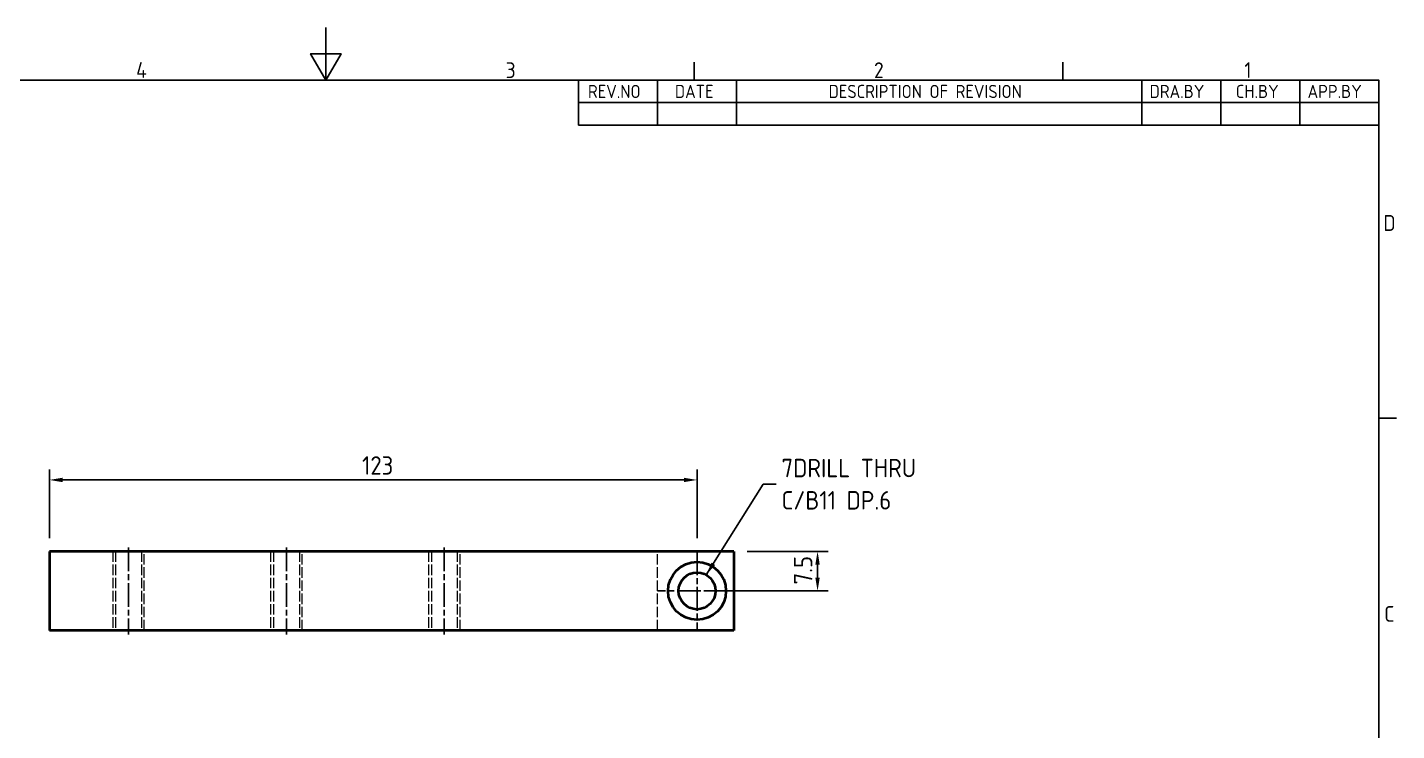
# Model space of a CAD drawing. Header units: millimetres. Extents: x 0 to 2375, y 0 to 3360.
# Drawn here: x 1663.3 to 1923.4, y 1670.9 to 1804.4 of the extents above; entities that cross this region are included whole.
import ezdxf

# ---------------------------------------------------------------- set-up
doc = ezdxf.new("R2010")
doc.units = ezdxf.units.MM
doc.linetypes.add('DPJE4348$0$CHAIN', pattern=[0.3543, 0.2362, -0.0295, 0.0591, -0.0295])
doc.linetypes.add('DPJE4348$0$DASHED', pattern=[0.2067, 0.1654, -0.0413])
for name, color, linetype, lineweight in [('DPJE4348$0$가려진 것(ISO)', 2, 'DPJE4348$0$DASHED', 18), ('DPJE4348$0$가시적인 것(ISO)', 3, 'Continuous', 40), ('DPJE4348$0$경계(ISO)', 7, 'Continuous', 25), ('DPJE4348$0$기호(ISO)', 5, 'Continuous', 25), ('DPJE4348$0$중심 표식(ISO)', 1, 'Continuous', 25), ('DPJE4348$0$중심선(ISO)', 1, 'Continuous', 25), ('DPJE4348$0$치수(ISO)', 2, 'Continuous', 25)]:
    doc.layers.add(name, color=color, linetype=linetype, lineweight=lineweight)
doc.styles.add('DPJE4348$0$ISO ProportionalPSTEK', font='isocp.shx')
doc.styles.add('DPJE4348$0$문자 텍스트_PSTEK_POSCO', font='isocp.shx')
doc.styles.add('DPJE4348$0$치수 텍스트_PSTEK_POSCO', font='isocp.shx')
doc.dimstyles.new('DPJE4348$0$치수_PSTEK_POSCO', dxfattribs={"dimtxt": 3.5, "dimasz": 2.5, "dimexe": 2, "dimexo": 2.5, "dimgap": 1, "dimtad": 1, "dimrnd": 1e-08, "dimdsep": 46, "dimtxsty": 'DPJE4348$0$치수 텍스트_PSTEK_POSCO', "dimcen": 0.09, "dimdle": 10, "dimclrd": 7, "dimclre": 7, "dimclrt": 2, "dimadec": 1, "dimazin": 2, "dimtfac": 1, "dimtmove": 0, "dimatfit": 3, "dimfxl": 0, "dimtolj": 1, "dimlwd": -1, "dimlwe": -1, "dimarcsym": 0})
doc.dimstyles.new('DPJE4348$0$치수_PSTEK_POSCO$7', dxfattribs={"dimtxt": 3.5, "dimasz": 2.5, "dimexe": 2, "dimexo": 2.5, "dimgap": 1, "dimtad": 1, "dimrnd": 1e-08, "dimdsep": 46, "dimtxsty": 'DPJE4348$0$치수 텍스트_PSTEK_POSCO', "dimcen": 0.09, "dimdle": 10, "dimclrd": 7, "dimclre": 7, "dimclrt": 2, "dimadec": 1, "dimazin": 2, "dimtfac": 1, "dimtmove": 0, "dimatfit": 3, "dimfxl": 0, "dimtolj": 1, "dimlwd": -1, "dimlwe": -1, "dimarcsym": 0})

# ---------------------------------------------------------------- blocks, each defined once
blk = doc.blocks.new('DPJE4348$0$경계 Default Border')
at = {"layer": 'DPJE4348$0$경계(ISO)'}
for p, q in [((280, 287), (280, 290.4)), ((350, 287), (350, 290.4)), ((410, 222.75), (413.4, 222.75))]:
    blk.add_line(p, q, dxfattribs=at)
at = {"layer": 'DPJE4348$0$경계(ISO)', "flags": 128}
for points in [[(210, 297), (210, 287), (207.11, 292), (212.89, 292), (210, 287)], [(10, 10), (10, 287), (410, 287), (410, 10), (10, 10)]]:
    blk.add_lwpolyline(points, dxfattribs=at)
at = {"layer": 'DPJE4348$0$경계(ISO)', "color": 2, "char_height": 3, "attachment_point": 7, "style": 'DPJE4348$0$문자 텍스트_PSTEK_POSCO'}
for s, insert in [('4', (173.97, 287.4)), ('3', (244.17, 287.37)), ('2', (314.13, 287.37)), ('1', (384.49, 287.4)), ('D', (410.88, 258.35)), ('C', (411.04, 184.1))]:
    blk.add_mtext(s, dxfattribs=dict(at, insert=insert))
blk = doc.blocks.new('DPJE4348$0$리비전 내역')
at = {"layer": 'DPJE4348$0$기호(ISO)'}
for p, q in [((258, 287), (410, 287)), ((258, 287), (258, 282.72)), ((273, 287), (273, 282.72)), ((288, 287), (288, 282.72)), ((365, 287), (365, 282.72)), ((380, 287), (380, 282.72)), ((395, 287), (395, 282.72)), ((410, 287), (410, 282.72)), ((258, 282.72), (410, 282.72)), ((258, 282.72), (258, 278.44)), ((273, 282.72), (273, 278.44)), ((288, 282.72), (288, 278.44)), ((365, 282.72), (365, 278.44)), ((380, 282.72), (380, 278.44)), ((395, 282.72), (395, 278.44)), ((410, 282.72), (410, 278.44)), ((258, 278.44), (410, 278.44))]:
    blk.add_line(p, q, dxfattribs=at)
at = {"layer": 'DPJE4348$0$기호(ISO)', "color": 2, "char_height": 2.5, "attachment_point": 7, "style": 'DPJE4348$0$ISO ProportionalPSTEK'}
for s, insert in [('DATE', (276.31, 283.58)), ('REV.NO', (259.79, 283.58)), ('DESCRIPTION OF REVISION', (305.51, 283.58)), ('DRA.BY', (366.48, 283.58)), ('CH.BY', (382.86, 283.58)), ('APP.BY', (396.48, 283.58))]:
    blk.add_mtext(s, dxfattribs=dict(at, insert=insert))
blk = doc.blocks.new('*D203')
at = {"layer": 'Defpoints', "color": 0}
for p in [(280.51, 211.04), (157.51, 197.46), (280.51, 197.46)]:
    blk.add_point(p, dxfattribs=at)
at = {"layer": 'DPJE4348$0$치수(ISO)', "color": 7}
for p, q in [((157.51, 199.96), (157.51, 213.04)), ((160.01, 211.04), (278.01, 211.04)), ((280.51, 199.96), (280.51, 213.04))]:
    blk.add_line(p, q, dxfattribs=at)
for points in [[(160.01, 211.46), (160.01, 210.62), (157.51, 211.04)], [(278.01, 211.46), (278.01, 210.62), (280.51, 211.04)]]:
    blk.add_solid(points, dxfattribs=at)
at = {"layer": 'DPJE4348$0$치수(ISO)', "color": 2, "insert": (216.89, 213.79), "char_height": 3.5, "attachment_point": 4, "style": 'DPJE4348$0$치수 텍스트_PSTEK_POSCO'}
blk.add_mtext('\\A1;123', dxfattribs=at)
blk = doc.blocks.new('*D204')
at = {"layer": 'Defpoints', "color": 0}
for p in [(287.51, 197.46), (303.41, 197.46), (280.51, 189.96)]:
    blk.add_point(p, dxfattribs=at)
at = {"layer": 'DPJE4348$0$치수(ISO)', "color": 7}
for p, q in [((290.01, 197.46), (305.41, 197.46)), ((303.41, 192.46), (303.41, 194.96)), ((283.01, 189.96), (305.41, 189.96))]:
    blk.add_line(p, q, dxfattribs=at)
for points in [[(302.99, 194.96), (303.82, 194.96), (303.41, 197.46)], [(302.99, 192.46), (303.82, 192.46), (303.41, 189.96)]]:
    blk.add_solid(points, dxfattribs=at)
at = {"layer": 'DPJE4348$0$치수(ISO)', "color": 2, "insert": (300.66, 191.19), "char_height": 3.5, "attachment_point": 4, "rotation": 90, "style": 'DPJE4348$0$치수 텍스트_PSTEK_POSCO'}
blk.add_mtext('\\A1;7.5', dxfattribs=at)
blk = doc.blocks.new('DPJE4348')
at = {"layer": 'DPJE4348$0$가려진 것(ISO)', "ltscale": 12.094824}
for p, q in [((169.513, 197.458), (169.513, 182.458)), ((170.055, 197.458), (170.055, 182.458)), ((174.972, 197.458), (174.972, 182.458)), ((175.513, 182.458), (175.513, 197.458)), ((199.513, 197.458), (199.513, 182.458)), ((200.055, 197.458), (200.055, 182.458)), ((204.972, 197.458), (204.972, 182.458)), ((205.513, 182.458), (205.513, 197.458)), ((229.513, 197.458), (229.513, 182.458)), ((230.055, 197.458), (230.055, 182.458)), ((234.972, 197.458), (234.972, 182.458)), ((235.513, 182.458), (235.513, 197.458)), ((273.013, 182.458), (273.013, 197.458))]:
    blk.add_line(p, q, dxfattribs=at)
at = {"layer": 'DPJE4348$0$가시적인 것(ISO)'}
for p, q in [((157.513, 197.458), (157.513, 182.458)), ((287.513, 197.458), (157.513, 197.458)), ((287.513, 197.458), (287.513, 182.458)), ((287.513, 182.458), (157.513, 182.458))]:
    blk.add_line(p, q, dxfattribs=at)
for radius in [5.5, 3.5]:
    blk.add_circle((280.513, 189.958), radius, dxfattribs=at)
at = {"layer": 'DPJE4348$0$중심 표식(ISO)', "linetype": 'DPJE4348$0$CHAIN', "ltscale": 19.051651}
for p, q in [((280.513, 197.458), (280.513, 182.458)), ((288.013, 189.958), (273.013, 189.958))]:
    blk.add_line(p, q, dxfattribs=at)
at = {"layer": 'DPJE4348$0$중심선(ISO)', "linetype": 'DPJE4348$0$CHAIN', "ltscale": 19.051651}
for p, q in [((172.513, 198.208), (172.513, 181.708)), ((202.513, 198.208), (202.513, 181.708)), ((232.513, 198.208), (232.513, 181.708))]:
    blk.add_line(p, q, dxfattribs=at)
blk.add_blockref('DPJE4348$0$경계 Default Border', (0, 0))
at = {"layer": 'DPJE4348$0$기호(ISO)'}
blk.add_blockref('DPJE4348$0$리비전 내역', (0, 0), dxfattribs=at)
at = {"layer": 'DPJE4348$0$기호(ISO)', "color": 2, "insert": (296.559, 210.236), "char_height": 3.5, "width": 31.43159, "attachment_point": 4, "line_spacing_factor": 1.05, "style": 'DPJE4348$0$치수 텍스트_PSTEK_POSCO'}
blk.add_mtext('{7DRILL THRU \\PC/B11 DP.6}', dxfattribs=at)
at = {"layer": 'DPJE4348$0$치수(ISO)', "color": 7}
for base, p1, p2, angle, picture, middle in [((280.513, 211.039), (157.513, 197.458), (280.513, 197.458), 180, '*D203', (219.763, 211.039)), ((303.406, 197.458), (280.513, 189.958), (287.513, 197.458), 90, '*D204', (303.406, 193.708))]:
    dim = blk.add_linear_dim(base=base, p1=p1, p2=p2, angle=angle, dimstyle='DPJE4348$0$치수_PSTEK_POSCO', override={"dimdec": 2, "dimtp": 0, "dimtm": 0, "dimtdec": 2, "dimtofl": 0, "dimatfit": 1}, dxfattribs=at)
    dim.commit()
    dim.dimension.update_dxf_attribs({"geometry": picture, "text_midpoint": middle, "dimtype": 128})
at = {"layer": 'DPJE4348$0$기호(ISO)', "color": 7, "annotation_type": 0, "has_hookline": 1, "hookline_direction": 0, "text_width": 25.55}
blk.add_leader([(282.263, 192.989), (293.059, 210.236), (295.559, 210.236)], dimstyle='DPJE4348$0$치수_PSTEK_POSCO$7', override={"dimtad": 0}, dxfattribs=at)

msp = doc.modelspace()

# ---------------------------------------------------------------- block references
msp.add_blockref('DPJE4348', (1510, 1507.44))

doc.saveas('drawing.dxf')
